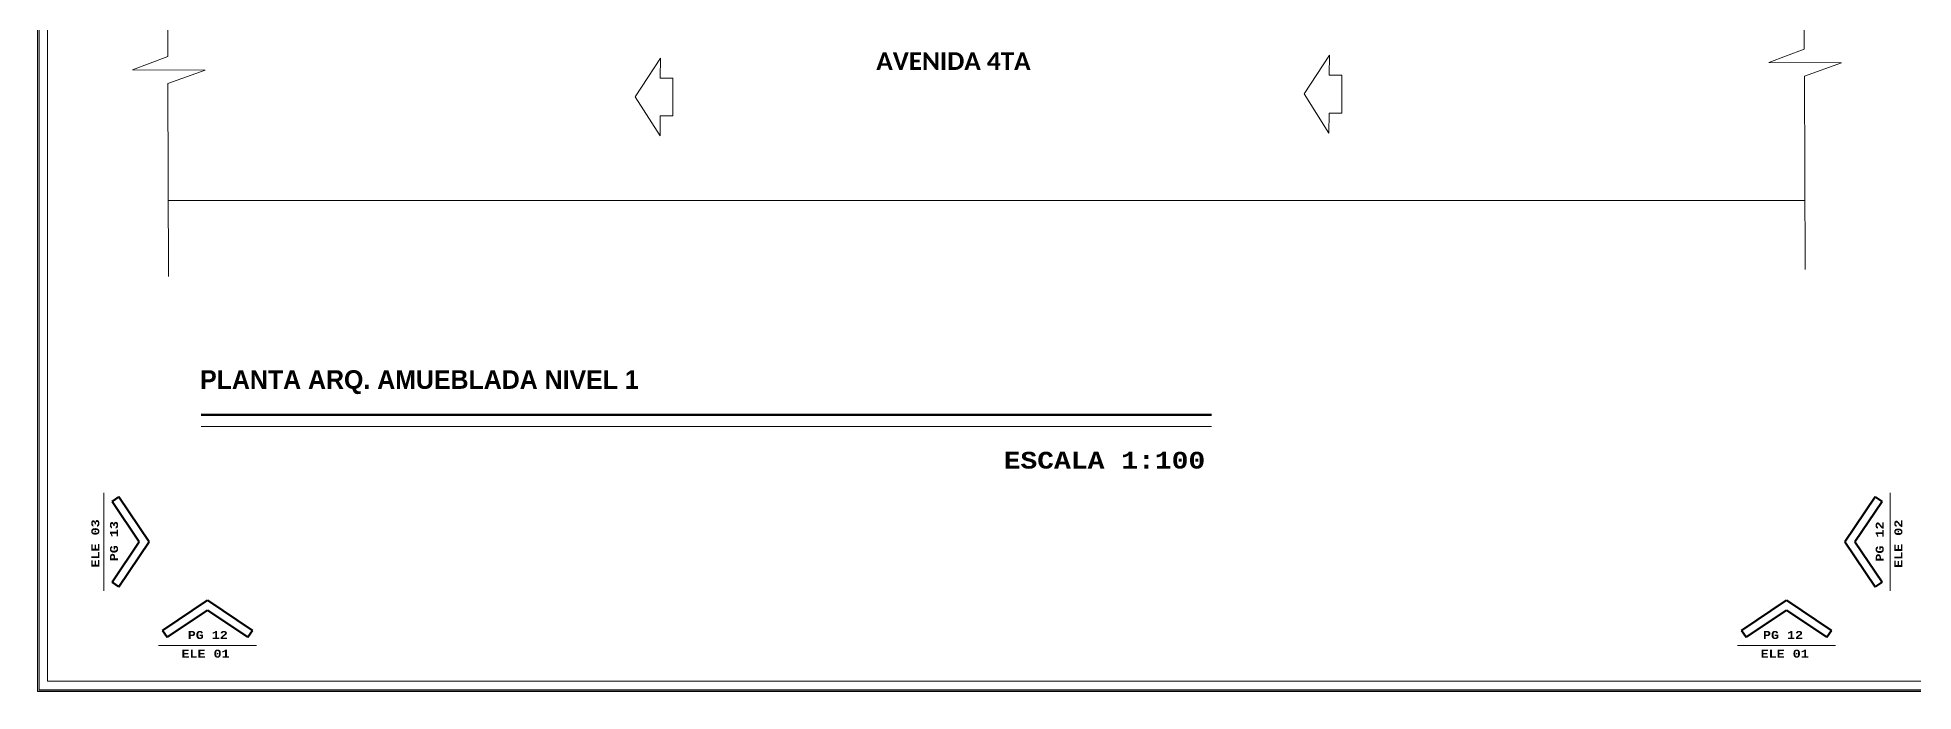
# Model space of a CAD drawing. Header units: metres. Extents: x -144 to 1000, y -717 to 29.
# Drawn here: x 163 to 200.3, y -589.13 to -576.13 of the extents above; entities that cross this region are included whole.
import ezdxf

# ---------------------------------------------------------------- set-up
doc = ezdxf.new("R2010")
doc.units = ezdxf.units.M
doc.layers.get('0').update_dxf_attribs({"color": 1})
for name, color, linetype, lineweight in [('A-DETL', 1, 'Continuous', 9), ('A-DETL-GENF', 1, 'Continuous', 9), ('A-DETL-THIN', 1, 'Continuous', 9), ('G-ANNO-TEXT', 2, 'Continuous', 9), ('G-ANNO-TTLB', 3, 'Continuous', 18), ('G-IMPT', 1, 'Continuous', 9)]:
    doc.layers.add(name, color=color, linetype=linetype, lineweight=lineweight)
doc.styles.add('Britannic Bold_B_8', font='', dxfattribs={"height": 0.006})
doc.styles.add('Calibri_B_6', font='calibrib.ttf', dxfattribs={"width": 0.9})
doc.styles.add('Courier New_B_2', font='courbd.ttf', dxfattribs={"height": 0.0016})
doc.styles.add('Courier New_B_8', font='courbd.ttf', dxfattribs={"height": 0.0035})
doc.styles.get('Britannic Bold_B_8').set_extended_font_data('Britannic Bold', bold=True)

# ---------------------------------------------------------------- blocks, each defined once
blk = doc.blocks.new('tarjeta de nathalie 00')
at = {"layer": 'G-IMPT', "lineweight": 9}
h = blk.add_hatch(color=3, dxfattribs=at)
h.paths.add_polyline_path([(-145.23888, -717.38489), (-145.21019, -717.38489), (-145.21019, -716.89355), (-145.21019, -716.79934), (-145.23888, -716.79934), (-145.23888, -716.89379)])
h.paths.add_polyline_path([(-145.20996, -716.7991), (-145.20996, -717.3851), (-145.2392, -717.3851), (-145.2392, -716.7991)])
h.paths.add_polyline_path([(-145.23902, -717.3868), (-145.20826, -717.3868), (-145.20826, -716.7974), (-145.2392, -716.7974), (-146.09866, -716.7974), (-146.09866, -717.3868)])
h.paths.add_polyline_path([(-145.20795, -716.79707), (-145.20795, -717.3871), (-146.09898, -717.3871), (-146.09898, -716.79707)])
at = {"layer": 'G-ANNO-TTLB'}
for p, q in [((-146.09898, -716.79707), (-146.09898, -717.3871)), ((-146.09898, -716.79707), (-146.09898, -717.38713)), ((-146.09866, -717.3868), (-146.09866, -716.7974)), ((-146.09696, -717.3851), (-146.09696, -716.7991)), ((-145.23902, -717.3868), (-146.09866, -717.3868))]:
    blk.add_line(p, q, dxfattribs=at)
at = {"layer": 'G-ANNO-TTLB', "color": 3}
for p, q in [((-146.09898, -717.3871), (-145.20795, -717.3871)), ((-146.09898, -717.38713), (-145.20795, -717.38713)), ((-145.20996, -717.3851), (-146.09696, -717.3851))]:
    blk.add_line(p, q, dxfattribs=at)
blk = doc.blocks.new('A$C4d52d4f2')
at = {"layer": 'A-DETL', "color": 7, "lineweight": 100}
for p, q in [((-0.87475, -0.55119), (-0.87612, -0.55211)), ((-0.87475, -0.55119), (-0.86869, -0.56017)), ((-0.52361, -0.55119), (-0.52968, -0.56017)), ((-0.52361, -0.55119), (-0.52224, -0.55211)), ((-0.87612, -0.55211), (-0.87069, -0.56017)), ((-0.52224, -0.55211), (-0.52768, -0.56017)), ((-0.87612, -0.56824), (-0.87069, -0.56017)), ((-0.87475, -0.56916), (-0.86869, -0.56017)), ((-0.52361, -0.56916), (-0.52968, -0.56017)), ((-0.52224, -0.56824), (-0.52768, -0.56017)), ((-0.87475, -0.56916), (-0.87612, -0.56824)), ((-0.52361, -0.56916), (-0.52224, -0.56824)), ((-0.86601, -0.5779), (-0.85702, -0.57184)), ((-0.86509, -0.57927), (-0.85702, -0.57383)), ((-0.84804, -0.5779), (-0.85702, -0.57184)), ((-0.84896, -0.57927), (-0.85702, -0.57383)), ((-0.55033, -0.5779), (-0.54134, -0.57184)), ((-0.54941, -0.57927), (-0.54134, -0.57383)), ((-0.53236, -0.5779), (-0.54134, -0.57184)), ((-0.53328, -0.57927), (-0.54134, -0.57383)), ((-0.86601, -0.5779), (-0.86509, -0.57927)), ((-0.84804, -0.5779), (-0.84896, -0.57927)), ((-0.55033, -0.5779), (-0.54941, -0.57927)), ((-0.53236, -0.5779), (-0.53328, -0.57927))]:
    blk.add_line(p, q, dxfattribs=at)
at = {"layer": 'A-DETL-THIN', "lineweight": 18}
for p, q in [((-0.87776, -0.55038), (-0.87776, -0.56996)), ((-0.52061, -0.55038), (-0.52061, -0.56996)), ((-0.84724, -0.58091), (-0.86681, -0.58091)), ((-0.55113, -0.58091), (-0.53155, -0.58091))]:
    blk.add_line(p, q, dxfattribs=at)
at = {"layer": 'G-ANNO-TEXT', "char_height": 0.0016, "attachment_point": 1, "rotation": 90, "style": 'Courier New_B_2'}
for s, insert, width in [('ELE 03', (-0.88027, -0.56532), 0.0125063), ('PG 13', (-0.87654, -0.56407), 0.0104219), ('PG 12', (-0.52351, -0.56414), 0.0104219), ('ELE 02', (-0.51978, -0.56539), 0.0125063)]:
    blk.add_mtext(s, dxfattribs=dict(at, insert=insert, width=width))
at = {"layer": 'G-ANNO-TEXT', "char_height": 0.0016, "attachment_point": 1, "style": 'Courier New_B_2'}
for s, insert, width in [('PG 12', (-0.86099, -0.57801), 0.0104219), ('PG 12', (-0.54605, -0.57801), 0.0104219), ('ELE 01', (-0.86224, -0.58174), 0.0125063), ('ELE 01', (-0.54652, -0.58174), 0.0125063)]:
    blk.add_mtext(s, dxfattribs=dict(at, insert=insert, width=width))
blk = doc.blocks.new('Q')
at = {"layer": 'A-DETL-GENF'}
for p, q in [((194.613, -514.971), (194.108, -515.743)), ((194.61, -515.371), (194.613, -514.971)), ((181.313, -515.028), (180.809, -515.801)), ((181.311, -515.428), (181.313, -515.028)), ((194.86, -515.372), (194.61, -515.371)), ((194.858, -515.747), (194.86, -515.372)), ((181.561, -515.429), (181.311, -515.428)), ((181.559, -515.804), (181.561, -515.429)), ((194.604, -516.521), (194.108, -515.743)), ((194.858, -515.747), (194.857, -516.122)), ((181.305, -516.578), (180.809, -515.801)), ((181.559, -515.804), (181.557, -516.179)), ((194.607, -516.121), (194.604, -516.521)), ((194.857, -516.122), (194.607, -516.121)), ((181.307, -516.178), (181.305, -516.578)), ((181.557, -516.179), (181.307, -516.178))]:
    blk.add_line(p, q, dxfattribs=at)
at = {"layer": 'A-DETL-THIN'}
for p, q in [((171.518, -510.895), (171.518, -514.995)), ((204.052, -510.786), (204.052, -514.853)), ((170.815, -515.262), (171.518, -514.995)), ((203.349, -515.12), (204.052, -514.853)), ((170.815, -515.262), (172.261, -515.269)), ((172.261, -515.269), (171.521, -515.534)), ((203.349, -515.12), (204.794, -515.127)), ((204.794, -515.127), (204.054, -515.392)), ((171.521, -515.534), (171.537, -519.371)), ((204.054, -515.392), (204.071, -519.229)), ((171.518, -517.861), (204.052, -517.861))]:
    blk.add_line(p, q, dxfattribs=at)
at = {"layer": 'G-ANNO-TEXT', "style": 'Calibri_B_6'}
blk.add_text('AVENIDA 4TA', height=0.35, dxfattribs=at).set_placement((185.605, -515.264))

msp = doc.modelspace()

# ---------------------------------------------------------------- linework, layer by layer
at = {"layer": 'A-DETL', "lineweight": 100, "ltscale": 100}
msp.add_line((166.257, -583.626), (186.34, -583.626), dxfattribs=at)
at = {"layer": 'A-DETL-THIN', "lineweight": 18}
msp.add_line((166.257, -583.857), (186.34, -583.857), dxfattribs=at)

# ---------------------------------------------------------------- texts
at = {"layer": 'G-ANNO-TEXT', "style": 'Britannic Bold_B_8'}
msp.add_text('PLANTA ARQ. AMUEBLADA NIVEL 1', height=0.37028, dxfattribs=at).set_placement((166.236, -583.11))

# ---------------------------------------------------------------- next in the draw order: block references
at = {"xscale": 99.43160266323505, "yscale": 99.43160266323505, "zscale": 99.43160266323505}
msp.add_blockref('tarjeta de nathalie 00', (14689.86, 70741.827), dxfattribs=at)

# ---------------------------------------------------------------- next in the draw order: block references
at = {"xscale": 99.43160273753426, "yscale": 99.43160273753426, "zscale": 99.43160273753426}
msp.add_blockref('A$C4d52d4f2', (251.6, -530.45), dxfattribs=at)
at = {"color": 3}
msp.add_blockref('Q', (-5.926, -61.506), dxfattribs=at)

# ---------------------------------------------------------------- next in the draw order: texts
at = {"layer": 'G-ANNO-TEXT', "style": 'Courier New_B_8'}
msp.add_text('ESCALA 1:100', height=0.3333, dxfattribs=at).set_placement((182.21, -584.695))

doc.saveas('drawing.dxf')
